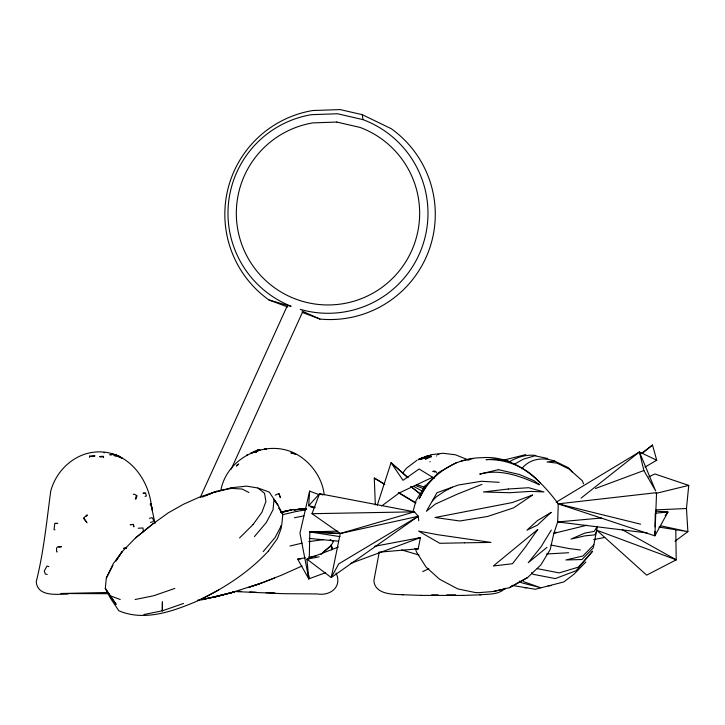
<?xml version="1.0" encoding="UTF-8"?>
<svg xmlns="http://www.w3.org/2000/svg" width="725" height="725" viewBox="0 0 725 725"><rect width="100%" height="100%" fill="white"/><g stroke="black" fill="none" stroke-linecap="round" stroke-linejoin="round"><path stroke-width="1.09" d="M654.956 531.334L654.883 535.829L558.259 503.857C540.433 479.515 514.125 454.702 481.699 457.738C454.938 457.756 430.369 474.748 419.168 498.773L427.025 484.228L438.679 472.483L456.832 462.351M655.028 526.848L655.255 513.363M308.868 575.532L308.796 578.885L325.643 572.659M309.249 558.767L309.847 531.933L337.868 531.108M415.516 548.825L416.458 551.988L426.019 567.022L439.477 579.184L457.783 588.908L475.165 592.515L478.817 592.66L493.091 591.518L509.457 587.676L527.61 577.553L540.877 564.893L550.212 549.514L553.855 533.355L557.661 521.946L558.259 503.857L561.612 504.102M421.071 458.834L425.792 456.433L425.956 457.375L421.261 459.288L421.071 458.834L425.792 456.433M421.261 459.288L421.098 458.345M315.266 507.292L308.678 505.778L309.638 491.124L319.109 494.713M432.327 479.497L432.517 477.295L399.239 492.946L381.694 505.959M231.411 488.414L216.431 491.342L199.221 497.232L183.679 504.174L168.291 512.838L152.567 524.148L135.611 537.841L122.099 551.725L113.327 563.561L106.312 578.061L105.306 588.41L110.209 597.835L118.818 610.758C144.801 621.851 173.828 611.03 198.251 600.635C224.161 588.183 248.802 572.306 268.395 551.072M263.193 551.634L275.101 537.497L281.789 524.809L282.795 514.46L277.892 505.026L274.023 499.434L273.026 509.784L266.338 522.462L254.43 536.609M674.957 541.285L687.88 531.633L686.475 508.515L688.75 485.397L654.829 473.96L648.766 476.887M379.039 553.202L373.882 580.743C375.061 594.663 393.24 594.364 403.281 594.736M597.445 526.341L596.294 532.304L594.645 534.878L584.74 535.893L571.082 539.065L584.74 533.111L594.165 531.398L596.911 527.111M596.593 530.673L593.24 547.964L581.967 559.528L565.872 559.963L582.891 556.012L593.866 544.765M418.733 520.786L418.28 516.3L414.419 511.841L340.261 533.509L331.252 577.553L306.92 559.156L338.439 547.022M309.638 491.124L299.969 533.147L308.796 578.885L297.649 559.129L305.397 557.77M220.781 490.716C226.816 456.206 269.981 436.695 299.507 456.034L300.177 456.424C313.055 465.214 322.471 479.225 324.211 494.858M412.797 512.24L416.077 500.522L425.412 485.143M115.465 456.351L112.864 454.43L109.738 454.738L111.741 454.802M136.282 496.018L135.339 499.126L136.092 498.791L137.025 495.683L134.125 494.115L133.373 494.45M377.281 505.207L391.047 462.731L408.03 477.503M312.004 513.699L319.535 493.707L414.419 511.841L312.004 513.699L340.261 533.509L418.28 516.3L331.252 577.553L338.756 563.842L418.28 516.3L416.177 517.106M117.042 456.442L118.927 456.369L122.298 458.345L118.791 456.723M290.725 452.88L295.737 454.077L291.622 453.089M200.299 497.368L287.299 305.805M231.203 469.166L302.307 312.62M106.312 578.061L112.928 565.5M551.344 530.048L540.85 547.094L528.244 562.709L546.958 547.348M253.07 524.519L261.979 512.203L265.921 501.483L264.525 493.236L257.91 487.998M268.486 550.955L277.394 538.63L281.336 527.918L280.974 525.797M665.224 515.62L667.942 512.04L655.636 511.116M402.901 472.782L406.335 468.341L417.083 460.167M308.678 505.778L319.535 493.707L322.67 494.93M320.985 554.498L330.972 545.653M505.117 588.202C498.863 595.107 488.133 593.884 479.832 594.844M432.308 500.921L436.387 496.743L444.996 491.024L452.327 487.191M585.891 561.993L573.901 574.272L563.814 581.939L535.376 589.262L511.913 585.383M239.54 537.968L252.98 524.637M86.048 516.427L87.471 515.14L87.036 514.904L83.466 518.103L87.082 522.798M323.096 552.169L331.053 545.59L333.428 541.566L330.129 539.554M642.278 453.352L652.491 445.05L656.723 460.212L644.996 467.072M135.611 537.841L152.948 523.867M581.097 498.102L639.405 451.965L656.723 460.212M641.725 453.207L652.491 445.05M111.804 454.212L112.293 453.85L116.861 455.753M275.165 495.184L278.898 493.471L280.421 497.667L278.79 493.535M556.229 502.18L639.405 451.965L655.636 490.897L643.873 470.534L639.405 451.965M513.88 464.553L523.477 459.088L534.896 455.817L547.71 458.49M509.457 587.676L527.61 577.553M586.715 525.272L553.855 533.355L555.839 532.277M198.451 600.536L218.651 590.05M302.053 565.998L281.653 575.115L261.362 583.108L230.795 592.851M553.855 533.355L555.876 532.368M422.72 571.626L428.837 568.69M430.378 455.373L427.714 455.635L424.623 457.076L426.409 456.904M425.539 457.122L427.714 455.635M433.686 471.612L434.937 472.057M424.696 458.01L430.206 455.663L431.031 456.107L431.257 456.732L425.747 459.079L424.696 458.01L425.747 459.079M425.53 458.463L431.031 456.107M422.539 458.091L418.37 459.722L423.482 457.702L422.022 457.792M418.234 459.378L423.346 457.357M213.667 492.456L216.431 491.342L209.199 494.251M201.976 497.169L207.142 495.084M205.728 495.664L212.751 492.828M482.007 484.363L457.973 493.852L435.317 504.102L426.418 511.27L436.976 492.728L458.363 485.016L481.318 481.282L499.235 482.324M261.362 583.108L274.467 578.052M595.479 488.505L643.873 470.534M350.918 563.316L420.428 537.615L418.198 548.834L378.767 552.205M259.804 450.08C256.65 451.358 260.873 449.165 259.813 450.071M145.082 496.426L146.396 495.963L145.489 492.801L142.997 493.218L144.175 493.263M174.816 588.419L153.745 595.732L135.122 599.521M183.579 603.445L162.509 610.767L143.885 614.555M436.341 455.98L436.55 455.934M256.097 452.01C252.59 453.071 258.608 451.276 256.079 451.92M502.498 460.429L525.797 454.602M213.821 492.538L230.931 487.843M138.212 528.226L142.961 527.972L143.441 531.787M214.093 597.183L234.519 591.854L214.093 597.183L197.39 600.3M214.219 597.155L234.519 591.854M656.007 493.372L688.75 485.397M234.402 591.881L201.55 599.811L224.378 594.491M282.605 514.705L296.933 511.315M289.982 546.016L302.098 543.143M280.847 512.321L291.785 509.838L306.231 508.742M150.03 504.093L151.09 503.866L152.531 511.542M149.468 518.275L152.177 517.686L153.528 519.888L153.174 521.783L150.465 522.372M473.198 458.517L461.227 461.073M493.091 591.518L505.062 588.963M280.738 512.167L291.785 509.838L281.436 512.013M294.413 517.75L303.902 515.883M593.603 539.627L604.659 537.461M150.882 503.902L154.996 523.441M319.163 556.827L306.92 559.156L308.796 578.885L308.632 576.683M374.807 546.269L420.428 537.615L418.216 538.004M281.88 512.294L284.1 511.895M294.078 510.074L301.836 508.66L298.637 509.222M281.572 512.222L287.97 511.098M294.368 509.974L296.498 509.593M308.714 557.19L316.453 555.83M297.06 511.288L305.397 509.947M308.787 541.647L323.495 539.599M103.92 452.753L104.482 452.772M430.577 454.765L443.029 453.288L455.391 454.783L468.966 460.221M557.96 503.884L656.569 492.656L654.883 535.829L667.942 512.04L655.563 513.155M572.252 471.957L568.482 467.779L554.734 461.109L547.031 461.97L557.054 463.121L569.016 469.021L582.347 480.775L583.58 483.892M58.788 547.013L61.534 546.704L57.284 546.967L56.468 548.535L56.704 551.798L57.302 551.952M647.162 532.966L557.661 521.946L559.899 521.701M231.103 487.789L246.509 486.14L257.801 487.979M126.721 547.928L123.486 548.372L126.367 548.091M557.661 521.946L601.551 518.003M297.649 559.129L301.029 558.839M524.547 587.821L526.794 587.631M548.1 585.809L551.462 585.528M546.523 553.991L568.645 552.731M656.152 509.865L686.475 508.515M402.13 594.699L421.225 595.397L463.148 595.424M55.78 523.486L57.773 523.414L54.819 523.323L54.031 529.649L54.991 529.812M462.541 595.442L480.974 594.799M108.777 593.712L60.846 593.503L107.871 592.479M446.709 594.944L455.517 594.853M258.97 488.324L269.283 492.112L277.838 504.963L274.023 499.434M431.728 594.853L438.072 594.935M68.023 594.02C57.674 594.165 37.383 597.219 36.25 581.649C43.763 551.897 46.645 521.284 50.768 490.952C55.49 473.606 68.766 459.106 86.048 453.759L86.465 453.678C120.105 444.343 146.812 472.338 151.163 503.875M266.111 592.669L274.875 592.959M420.572 595.37L421.225 595.397M249.808 591.944L256.315 592.252M340.116 533.464L309.847 531.933L340.007 536.636M340.315 533.5L309.847 531.933L314.333 532.467M231.547 488.387L242.159 489.04L248.965 492.538M238.888 591.265L241.081 591.41M233.867 591.509L283.085 593.675L317.314 593.947C330.265 596.195 342.581 586.824 336.047 573.013M309.231 538.412L338.439 541.203M414.836 548.517L418.198 548.834L415.969 548.49M306.702 509.14L301.89 508.66L306.276 509.168M580.453 549.985L569.379 548.617L550.909 545.046M508.497 461.118L494.459 459.097L485.995 459.641C506.739 458.889 526.649 467.226 540.27 483.013M658.889 527.075L687.88 531.633L660.448 525.752M537.243 568.654L559.211 572.895L578.45 567.113L592.615 551.172L576.176 570.693L555.323 578.586L532.975 574.272L531.407 572.732M310.835 507.092L314.124 507.826M302.271 312.439L319.97 319.063A105.225 105.225 0 0 0 391.183 128.669L362.273 114.686L340.161 109.584L312.711 110.535A105.225 105.225 0 0 0 268.948 299.978L287.689 306.992M300.186 309.339A99.987 99.987 0 0 0 422.911 244.733A99.987 99.987 0 0 0 363.017 119.643L337.587 113.762L311.496 114.668A99.987 99.987 0 0 0 290.942 306.167M558.259 503.857L640.637 524.184M48.91 566.624L46.962 566.116L44.288 570.919L45.303 573.982L47.252 574.499M268.948 299.978L290.87 306.34M401.741 549.958L418.987 555.024M416.848 484.708L424.297 487.064M430.278 461.752L429.871 461.771M110.055 595.732L116.19 604.405L105.306 588.41L110.055 595.732L120.223 599.521M415.516 485.433L423.853 488.831M301.962 310.98L319.97 319.063M431.257 456.732L430.206 455.663M622.258 529.703L676.207 559.818L675.791 529.794M413.757 486.384L422.539 491.351M375.333 504.917L374.281 478.047L383.942 483.802M399.403 493L415.824 502.778M374.281 478.047L384.866 484.472M398.342 492.647L415.67 503.159M434.357 478.292L419.095 469.002L403.018 480.322L391.047 462.731L407.812 477.721M519.218 581.088L522.027 582.918L540.623 587.685L524.284 581.939L522.653 580.498M410.966 486.566L420.69 494.205M410.903 486.62L420.536 494.323M83.901 518.348L86.447 521.909M331.361 547.275L330.999 546.741L331.932 546.632L332.548 548.789M278.636 508.044L282.741 514.388M425.765 456.922L425.956 457.375M150.999 505.144L152.313 508.723M362.273 114.686L363.017 119.643M331.216 544.529L331.878 549.985M509.72 461.544A73.524 46.917 -68.5 0 1 535.866 455.499M521.71 468.776A52.418 35.996 56.7 0 1 554.734 461.109M432.662 471.477A2.537 2.039 -16.8 0 1 436.459 472.818M162.391 601.967L162.328 610.803L162.391 601.967M99.968 456.478L99.959 457.004L103.177 456.777L103.648 457.538L103.195 456.252L99.968 456.478M89.61 456.17L89.556 457.185L89.655 456.523L95.02 455.925L89.61 456.17M115.873 454.829L115.692 455.291L120.622 457.557L120.377 456.732L115.873 454.829M246.817 455.264C246.092 456.478 248.657 453.959 246.826 455.246M237.247 464.961L236.513 466.093L238.761 463.991L237.247 464.961M122.099 551.725L115.991 560.905L122.099 551.725M537.714 529.486L525.081 547.466L512.475 563.724L493.308 565.998L537.714 529.486M551.082 512.403L537.533 525.072L526.948 530.174L537.352 520.659L551.082 512.403M532.567 495.066L513.518 507.899L487.572 516.472L459.795 520.994L435.1 517.496L512.348 502.543L532.567 495.066M676.207 559.818L646.664 575.143L596.766 530.229L676.207 559.818M252.436 452.518L250.587 453.424L255.689 451.503L252.436 452.518M130.355 524.692L133.291 524.474L133.862 526.83L133.482 524.383L130.355 524.692M257.819 449.917L253.088 451.965L253.324 452.618L259.632 450.225L259.396 449.572L257.819 449.917M265.006 448.947C263.302 449.699 269.392 448.521 265.006 448.947M261.236 583.154L248.974 587.295L261.236 583.154M437.755 454.521C436.205 454.928 441.008 454.185 437.755 454.521M498.41 469.673L479.733 474.132C500.368 468.423 520.768 476.307 539.436 484.753L534.08 480.729L519.481 474.503L498.41 469.673M508.252 489.013L483.43 491.958L509.639 492.728L530.627 491.387L543.895 491.931L528.679 487.707L508.252 489.013M336.79 122.054L312.874 122.887A91.658 91.658 0 0 0 248.204 258.417A91.658 91.658 0 0 0 397.681 272.827A91.658 91.658 0 0 0 360.098 127.437L336.79 122.054M464.462 542.826L439.767 543.297L418.597 531.09L437.673 534.706L490.979 542.418L464.462 542.826"/></g></svg>
